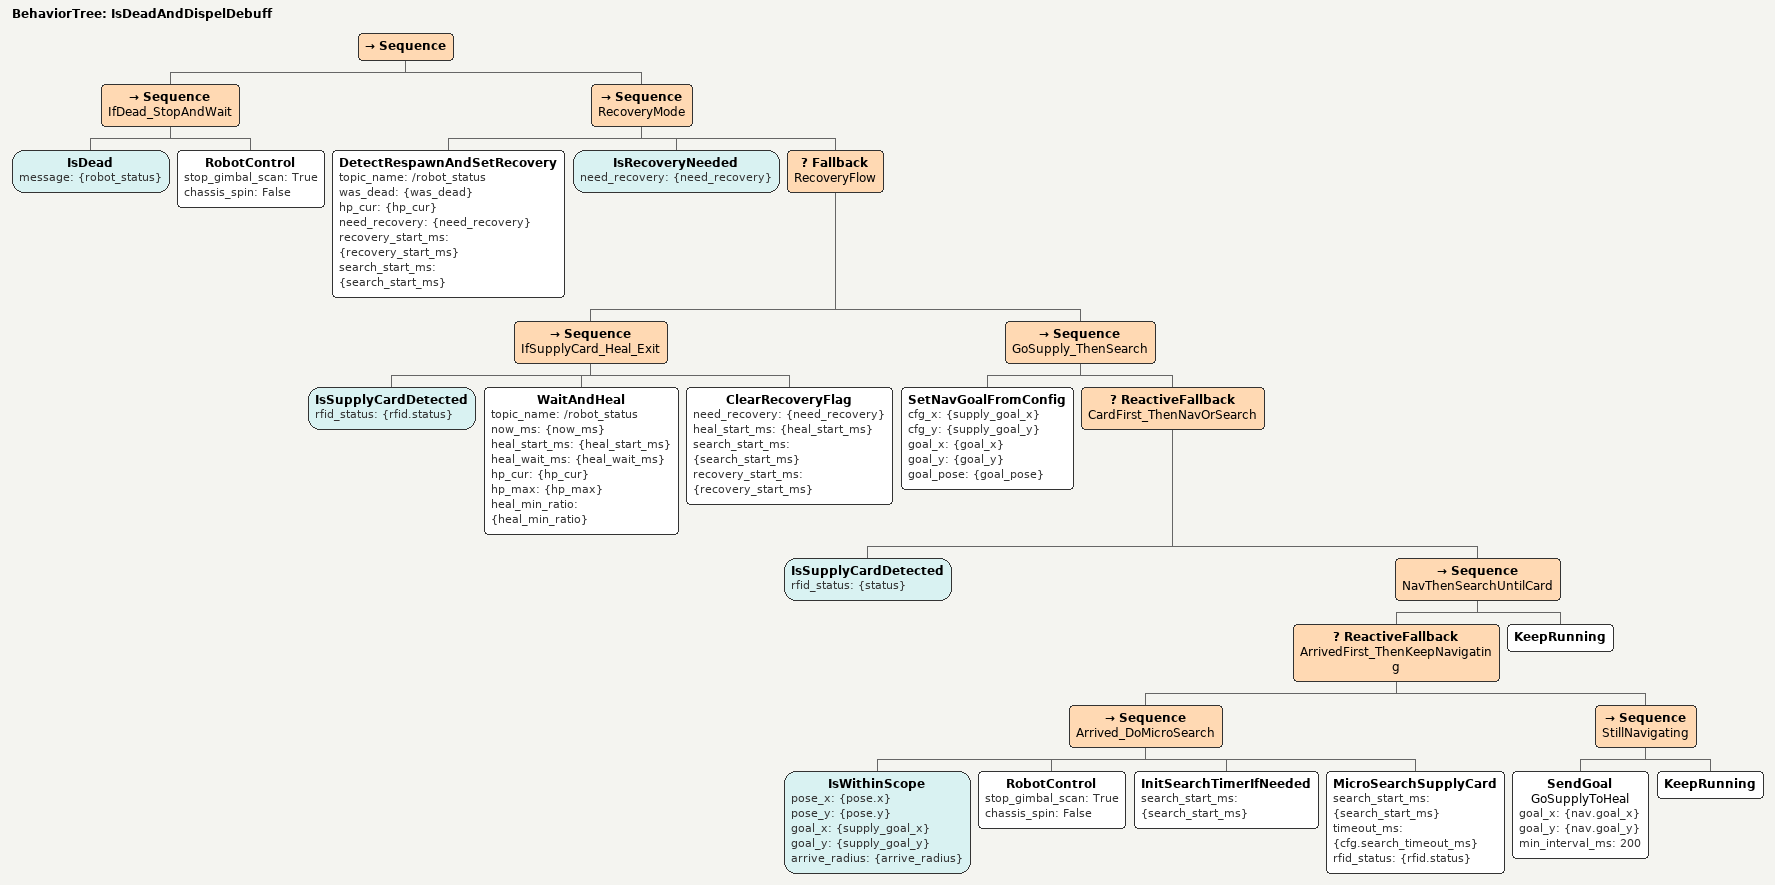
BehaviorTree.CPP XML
<root BTCPP_format="4">
    <BehaviorTree ID="IsDeadAndDispelDebuff">
        <Sequence>
     <!-- A. 战亡：只停车等待复活读条结束 -->
        <Sequence name="IfDead_StopAndWait">
          <IsDead message="{robot_status}"/>
          <RobotControl stop_gimbal_scan="True"
                        chassis_spin="False"/>
        </Sequence>

        <!-- B. 恢复模式：复活后强制回补给区刷卡解除虚弱并回血 -->
        <Sequence name="RecoveryMode">

          <!-- 检测复活沿：dead -> alive 时置 need_recovery=true -->
          <DetectRespawnAndSetRecovery
              topic_name="/robot_status"
              was_dead="{was_dead}"
              hp_cur="{hp_cur}"
              need_recovery="{need_recovery}"
              recovery_start_ms="{recovery_start_ms}"
              search_start_ms="{search_start_ms}"/>

          <IsRecoveryNeeded need_recovery="{need_recovery}"/>

          <Fallback name="RecoveryFlow">

            <!-- 成功分支：检测到补给区RFID -> 等待回血 -> 清除恢复flag -->
            <Sequence name="IfSupplyCard_Heal_Exit">
              <!-- TODO：补充RFID.msg里面的补给区交互状态rfid_status -->
              <IsSupplyCardDetected rfid_status="{rfid.status}"/>
              <!-- WaitAndHeal的端口解释看下面 -->
              <WaitAndHeal
                  topic_name="/robot_status"
                  now_ms="{now_ms}"
                  heal_start_ms="{heal_start_ms}"
                  heal_wait_ms="{heal_wait_ms}"
                  hp_cur="{hp_cur}"
                  hp_max="{hp_max}"
                  heal_min_ratio="{heal_min_ratio}"/>
              <!-- 退出恢复模式 -->
              <ClearRecoveryFlag
                  need_recovery="{need_recovery}"
                  heal_start_ms="{heal_start_ms}"
                  search_start_ms="{search_start_ms}"
                  recovery_start_ms="{recovery_start_ms}"/>

            </Sequence>

            <!-- 未检测到卡：去补给区 + 到达后执行“微搜卡” -->
            <Sequence name="GoSupply_ThenSearch">

                <!-- 导航目标点=配置的补给区入口/中心 -->
                <SetNavGoalFromConfig
                    cfg_x="{supply_goal_x}"
                    cfg_y="{supply_goal_y}"
                    goal_x="{goal_x}"
                    goal_y="{goal_y}"
                    goal_pose="{goal_pose}"/>

                <!-- 外层：任何时刻，补给卡检测最高优先级 -->
                <ReactiveFallback name="CardFirst_ThenNavOrSearch">

                    <!-- 0) 最高优先级：刷到补给卡就立刻让本子树SUCCESS（上层下一拍进入回血/清flag） -->
                    <IsSupplyCardDetected rfid_status="{status}"/>

                    <!-- 1) 没刷到卡：继续执行“导航到点->微搜卡”流程（持续RUNNING直到刷到卡） -->
                    <Sequence name="NavThenSearchUntilCard">

                        <!-- 内层：到达检测最高优先级 -->
                        <ReactiveFallback name="ArrivedFirst_ThenKeepNavigating">

                            <!-- A) 已到达有效半径：立刻进入微搜（且不再发导航） -->
                            <Sequence name="Arrived_DoMicroSearch">

                                <!-- 到达判断：成立才会进入微搜；不成立则此Sequence直接FAILURE -->
                                <!-- 将位姿与配置的补给区点/到达半径传入 -->
                                <IsWithinScope
                                    pose_x="{pose.x}"
                                    pose_y="{pose.y}"
                                    goal_x="{supply_goal_x}"
                                    goal_y="{supply_goal_y}"
                                    arrive_radius="{arrive_radius}"/>

                                <!-- 到达后先刹车，保证微搜动作可控 -->
                                <RobotControl stop_gimbal_scan="True"
                                            chassis_spin="False"/>

                                <!-- 初始化搜卡计时器（内部自己取ROS时间，不需要now_ms） -->
                                <InitSearchTimerIfNeeded search_start_ms="{search_start_ms}"/>

                                <!-- 微搜卡：持续RUNNING直到刷到bit19/20；刷到卡由外层ReactiveFallback抢占 -->
                                <MicroSearchSupplyCard
                                    search_start_ms="{search_start_ms}"
                                    timeout_ms="{cfg.search_timeout_ms}"
                                    rfid_status="{rfid.status}"/>
                            </Sequence>

                            <!-- B) 未到达：持续发导航，并强制RUNNING -->
                            <Sequence name="StillNavigating">

                                <!-- 未到达时 IsWithinScope 应返回 FAILURE，才能走到这里 -->
                                <SendGoal name="GoSupplyToHeal"
                                    goal_x="{nav.goal_x}"
                                    goal_y="{nav.goal_y}"
                                    min_interval_ms="200"/>

                                <!-- 这里不再放 IsWithinScope，避免“到达瞬间”还多发一拍导航 -->
                                <KeepRunning/>
                            </Sequence>

                        </ReactiveFallback>

                        <!-- 兜底保持RUNNING：确保整段流程在未刷卡前不会返回SUCCESS -->
                        <KeepRunning/>

                    </Sequence>

                </ReactiveFallback>

            </Sequence>

          </Fallback>

          </Sequence>
        </Sequence>
      </BehaviorTree>

</root>
